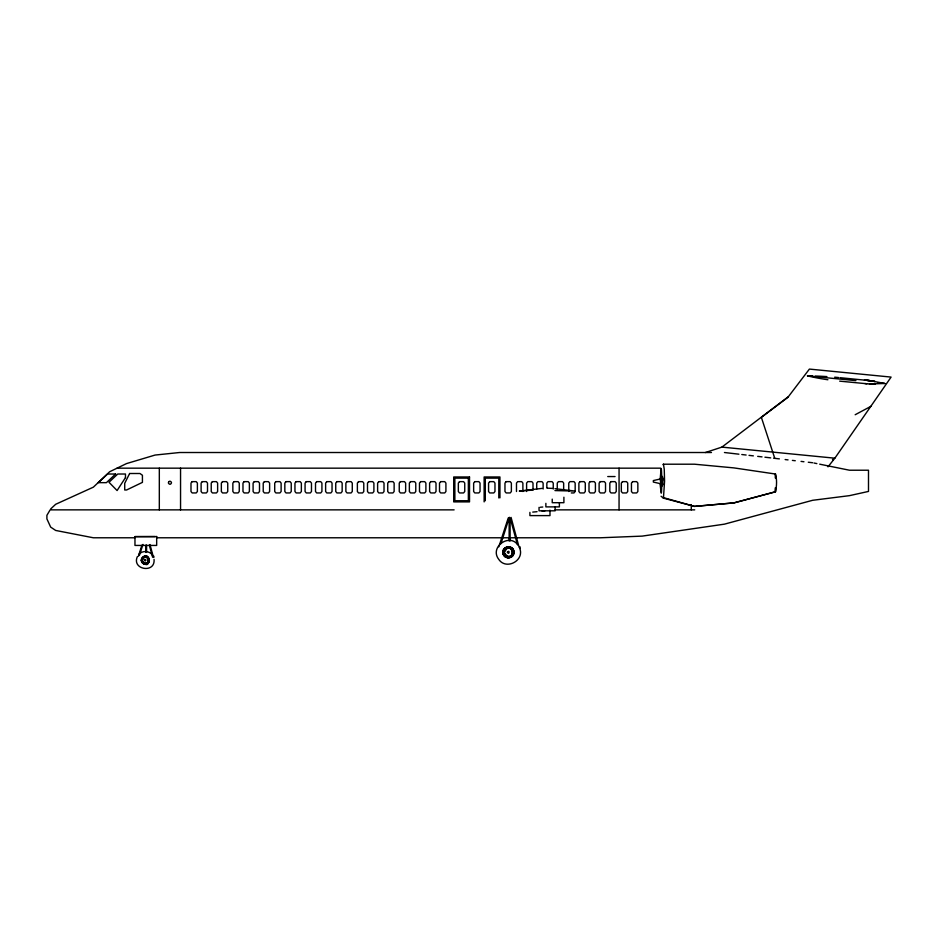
<?xml version="1.0" encoding="UTF-8"?>
<svg xmlns="http://www.w3.org/2000/svg" width="938" height="938" viewBox="0 0 938 938"><rect width="100%" height="100%" fill="white"/><g stroke="black" fill="none" stroke-linecap="round" stroke-linejoin="round"><path stroke-width="1.41" d="M660.821 482.777L660.821 491.43L660.422 482.964M660.422 481.593L660.821 480.233M660.352 480.127C661.958 440.942 662.404 518.175 660.364 484.301M141.321 560.607C149.646 544.192 152.624 575.111 141.321 560.607L142.259 560.514C150.912 571.617 148.638 547.956 142.259 560.514M154.055 559.376C155.45 573.763 131.379 569.741 137.382 556.586M502.92 552.834C501.971 545.787 513.52 544.673 513.942 551.779C514.892 558.825 503.343 559.939 502.92 552.834L504.222 552.716C516.064 567.924 512.945 535.516 504.222 552.716M144.675 564.195L144.827 563.269A3.095 3.095 0 0 1 142.799 558.462A3.095 3.095 0 0 1 148.005 558.649A3.095 3.095 0 0 1 145.636 563.292L145.73 564.242M145.847 557.16L146.011 556.234M507.517 557.758L507.739 556.48M509.135 548.132L509.346 546.854M141.919 545.177L138.367 556.281M139.375 555.46L142.986 544.415M498.805 546.842L508.244 517.964M500.986 543.571L509.369 517.284M143.666 563.89L144.065 563.023M146.621 557.395L147.02 556.539M506.133 557.336L506.672 556.164M510.19 548.449L510.729 547.276M663.166 464.779L663.447 464.204L664.245 469.176L664.573 481.171L663.447 498.125L661.067 496.261M828.008 466.831L834.855 458.19L891.1 377.088L809.4 369.08L787.861 397.372L761.363 417.351L774.624 457.896M142.775 563.328A4.045 4.045 0 0 0 149.33 560.877A4.045 4.045 0 0 0 143.924 556.433A4.045 4.045 0 0 0 142.775 563.328L143.373 562.601M147.313 557.829L147.911 557.09M504.914 556.574L505.734 555.577A4.233 4.233 0 0 0 512.605 553.01L513.895 553.221A5.534 5.534 0 0 1 504.914 556.574A5.534 5.534 0 0 1 506.497 547.124A5.534 5.534 0 0 1 513.895 553.221M511.128 549.035L511.949 548.038M775.187 474.335C777.203 478.192 776.746 486.658 775.433 491.77L733.879 502.897L694.554 506.391L663.33 498.125M138.59 554.651C142.037 550.313 149.33 550.559 152.46 555.132M50.675 508.935L55.682 504.281L93.366 487.162L109.652 471.755L126.466 463.607L155.075 455.059L179.615 452.515L711.473 452.515M519.195 547.581L511.069 517.413M705.399 452.526L721.897 447.109L788.377 396.692M142.048 562.566L142.822 562.014M147.864 558.415L148.626 557.864M503.929 555.519L504.984 554.768M511.878 549.844L512.934 549.093M662.814 478.333L662.814 479.13M660.821 478.626L660.821 478.169M855.175 414.737L871.074 406.236M662.814 481.862L662.814 480.233M662.427 485.919L662.814 482.777M660.821 481.862L660.821 471.38L660.422 480.42M662.427 476.41L662.814 480.068M141.556 561.628L142.447 561.299M148.239 559.13L149.13 558.802M503.249 554.241L504.468 553.795M512.394 550.817L513.614 550.371M662.99 478.38L653.352 480.573L653.352 482.073L662.99 484.266M542.082 511.116L544.966 510.8M840.026 377.686L869.772 380.64L884.815 383.466L869.444 384.005L839.686 381.145M542.047 488.393L519.324 491.066L531.752 490.199M148.415 559.916L149.365 559.822M512.652 551.896L513.942 551.779M540.288 507.247L542.785 507.012M532.737 512.089L537.052 511.691M554.933 490.586L575.088 491.066L554.944 488.675M156.669 536.466L156.669 545.435L134.966 545.435L134.966 536.618L155.075 536.583M663.33 464.204L694.507 464.204L733.926 467.898L775.574 474.042L775.574 478.134M117.074 468.168L660.774 468.168M607.742 476.551L615.058 476.551M571.289 492.942L573.997 492.942L575.17 491.512L575.17 483.07L573.997 481.64L569.941 481.64L568.768 483.07L568.768 491.512M454.121 509.862L50.136 509.862L46.9 515.337L46.9 518.902L50.675 527.109L55.682 530.451L93.366 537.779L134.966 537.779M555.062 509.862L694.718 509.862M134.966 536.618L156.669 536.583M156.669 537.779L600.414 537.779L642.19 536.114L724.453 524.154L812.625 500.294L849.453 495.651L868.494 491.43L868.494 470.219L849.453 470.219L819.706 464.181M875.353 384.123L869.444 384.005M547.206 488.159L552.365 488.393M864.426 380.113L868.94 380.558M827.891 379.749A231.944 231.944 0 0 1 807.477 375.88L855.948 380.64M877.816 382.786L884.815 383.466M721.897 447.109L834.855 458.19M724.453 452.515L738.91 454.191M741.794 454.52L746.132 455.024M749.028 455.364L753.355 455.868M757.693 456.372L762.031 456.876M764.927 457.205L770.708 457.873M773.592 458.213L779.372 458.881M785.153 459.561L788.049 459.89M792.387 460.394L795.272 460.734M801.052 461.402L803.948 461.742M808.286 462.246L812.625 462.739M864.918 383.56L866.759 383.806M502.979 551.392L504.257 551.603M141.357 559.552L142.295 559.705M148.392 560.725L149.33 560.877M814.043 463.032L816.869 463.607M503.401 550.008L504.574 550.547M512.289 554.065L513.473 554.604M141.661 558.544L142.529 558.931M148.157 561.499L149.025 561.885M504.163 548.789L505.16 549.609M511.702 555.003L512.699 555.824M142.224 557.641L142.951 558.251M147.723 562.179L148.462 562.788M832.498 459.362L833.296 460.148M518.186 545.353C509.721 532.491 489.273 547.077 498.688 559.259C506.016 570.585 524.94 560.525 519.652 548.109M775.187 491.477L775.433 487.678M505.219 547.804L505.969 548.859M510.893 555.753L511.644 556.809M142.998 556.926L143.549 557.7M147.137 562.73L147.688 563.504M663.166 497.55L694.554 506.391L733.926 502.897L775.574 491.77L775.574 487.678M506.497 547.124L506.954 548.343A4.233 4.233 0 0 0 505.734 555.577M509.92 556.269L510.366 557.489M143.924 556.433L144.264 557.313M146.422 563.105L146.762 563.996M510.565 519.523L517.295 544.146M149.951 544.544L153.269 556.703M149.306 545.084L152.636 557.242M507.904 546.795L508.021 548.097M508.842 556.515L508.959 557.817M144.956 556.187L145.05 557.137M520.086 546.854L520.086 548.484M153.855 556.234L153.855 557.418M775.433 474.042L775.433 478.134M691.283 504.585L691.283 509.862M619.057 468.168L619.057 509.862M563.902 497.222L563.902 502.698L552.236 502.698L552.236 499.133M563.656 490.281L563.656 483.07L562.495 481.64L558.427 481.64L557.254 483.07L557.254 489.038M559.388 502.78L559.388 506.883L545.869 506.883L545.869 503.343M555.155 506.696L555.155 510.811L539.045 510.811L539.045 507.364M553.244 489.038L553.244 483.07L552.072 481.64L548.015 481.64L546.842 483.07L546.842 487.807M549.985 510.131L549.985 515.607L529.911 515.607L529.911 512.383M543.125 489.038L543.125 483.07L541.953 481.64L537.896 481.64L536.724 483.07L536.724 489.038M533.007 490.281L533.007 483.07L531.834 481.64L527.777 481.64L526.605 483.07L526.605 491.512M522.888 491.512L522.888 483.07L521.716 481.64L517.659 481.64L516.486 483.07L516.486 491.512M510.108 518.046L510.108 540.991M509.146 518.046L509.146 540.991M499.942 497.844L499.942 476.973L484.137 476.973L484.137 501.889M498.793 497.937L498.793 478.134L485.298 478.134L485.298 500.74M180.553 468.168L180.553 509.862M159.319 468.168L159.319 509.862M146.574 545.142L146.574 552.423M145.859 545.142L145.859 552.423M506.954 548.343A4.233 4.233 0 0 1 512.605 553.01M807.477 375.892A349.522 349.522 0 0 1 812.66 375.974M815.251 376.044A349.522 349.522 0 0 1 826.917 376.595M834.691 377.182A349.522 349.522 0 0 1 838.572 377.545M660.821 478.861L660.821 478.779M144.558 560.08C145.812 562.999 146.691 557.735 144.558 560.08M507.364 552.13C509.076 556.117 510.284 548.918 507.364 552.13M168.641 482.003L168.488 482.367A1.759 1.618 -10.7 0 0 168.641 483.504L169.543 484.196A1.395 1.29 -10.7 0 0 170.693 484.055L171.384 483.14A1.759 1.618 -10.7 0 0 171.232 482.003L170.329 481.3A1.395 1.29 -10.7 0 0 169.18 481.452L168.641 482.003M129.62 473.502L124.719 483.328L124.719 489.988L126.583 489.988L142.424 482.378L142.424 475.249L139.973 473.502L129.62 473.502M125.469 477.606L117.098 490.551L108.996 482.273L117.754 474.018L125.469 474.018L125.469 477.606M192.161 481.64L190.989 483.07L190.989 491.512L192.161 492.942L196.218 492.942L197.39 491.512L197.39 483.07L196.218 481.64L192.161 481.64M202.28 481.64L201.107 483.07L201.107 491.512L202.28 492.942L206.337 492.942L207.509 491.512L207.509 483.07L206.337 481.64L202.28 481.64M212.398 481.64L211.226 483.07L211.226 491.512L212.398 492.942L216.455 492.942L217.628 491.512L217.628 483.07L216.455 481.64L212.398 481.64M222.517 481.64L221.345 483.07L221.345 491.512L222.517 492.942L226.574 492.942L227.746 491.512L227.746 483.07L226.574 481.64L222.517 481.64M234.019 481.64L232.859 483.07L232.859 491.512L234.019 492.942L238.088 492.942L239.26 491.512L239.26 483.07L238.088 481.64L234.019 481.64M244.138 481.64L242.977 483.07L242.977 491.512L244.138 492.942L248.207 492.942L249.379 491.512L249.379 483.07L248.207 481.64L244.138 481.64M254.268 481.64L253.096 483.07L253.096 491.512L254.268 492.942L258.325 492.942L259.498 491.512L259.498 483.07L258.325 481.64L254.268 481.64M264.387 481.64L263.215 483.07L263.215 491.512L264.387 492.942L268.444 492.942L269.616 491.512L269.616 483.07L268.444 481.64L264.387 481.64M275.889 481.64L274.717 483.07L274.717 491.512L275.889 492.942L279.946 492.942L281.119 491.512L281.119 483.07L279.946 481.64L275.889 481.64M286.008 481.64L284.835 483.07L284.835 491.512L286.008 492.942L290.065 492.942L291.237 491.512L291.237 483.07L290.065 481.64L286.008 481.64M296.127 481.64L294.954 483.07L294.954 491.512L296.127 492.942L300.183 492.942L301.356 491.512L301.356 483.07L300.183 481.64L296.127 481.64M306.245 481.64L305.073 483.07L305.073 491.512L306.245 492.942L310.302 492.942L311.475 491.512L311.475 483.07L310.302 481.64L306.245 481.64M316.681 481.64L315.508 483.07L315.508 491.512L316.681 492.942L320.749 492.942L321.922 491.512L321.922 483.07L320.749 481.64L316.681 481.64M326.799 481.64L325.627 483.07L325.627 491.512L326.799 492.942L330.868 492.942L332.04 491.512L332.04 483.07L330.868 481.64L326.799 481.64M336.918 481.64L335.745 483.07L335.745 491.512L336.918 492.942L340.986 492.942L342.159 491.512L342.159 483.07L340.986 481.64L336.918 481.64M347.037 481.64L345.864 483.07L345.864 491.512L347.037 492.942L351.105 492.942L352.278 491.512L352.278 483.07L351.105 481.64L347.037 481.64M358.551 481.64L357.378 483.07L357.378 491.512L358.551 492.942L362.607 492.942L363.78 491.512L363.78 483.07L362.607 481.64L358.551 481.64M368.669 481.64L367.497 483.07L367.497 491.512L368.669 492.942L372.726 492.942L373.899 491.512L373.899 483.07L372.726 481.64L368.669 481.64M378.788 481.64L377.615 483.07L377.615 491.512L378.788 492.942L382.845 492.942L384.017 491.512L384.017 483.07L382.845 481.64L378.788 481.64M388.907 481.64L387.734 483.07L387.734 491.512L388.907 492.942L392.963 492.942L394.136 491.512L394.136 483.07L392.963 481.64L388.907 481.64M400.409 481.64L399.248 483.07L399.248 491.512L400.409 492.942L404.477 492.942L405.65 491.512L405.65 483.07L404.477 481.64L400.409 481.64M410.527 481.64L409.367 483.07L409.367 491.512L410.527 492.942L414.596 492.942L415.769 491.512L415.769 483.07L414.596 481.64L410.527 481.64M420.646 481.64L419.485 483.07L419.485 491.512L420.646 492.942L424.715 492.942L425.887 491.512L425.887 483.07L424.715 481.64L420.646 481.64M430.765 481.64L429.604 483.07L429.604 491.512L430.765 492.942L434.833 492.942L436.006 491.512L436.006 483.07L434.833 481.64L430.765 481.64M440.684 481.64L439.512 483.07L439.512 491.512L440.684 492.942L444.741 492.942L445.913 491.512L445.913 483.07L444.741 481.64L440.684 481.64M459.514 481.64L458.342 483.07L458.342 491.512L459.514 492.942L463.571 492.942L464.744 491.512L464.744 483.07L463.571 481.64L459.514 481.64M474.816 481.64L473.643 483.07L473.643 491.512L474.816 492.942L478.872 492.942L480.045 491.512L480.045 483.07L478.872 481.64L474.816 481.64M489.742 481.64L488.569 483.07L488.569 491.512L489.742 492.942L493.798 492.942L494.971 491.512L494.971 483.07L493.798 481.64L489.742 481.64M506.145 481.64L504.972 483.07L504.972 491.512L506.145 492.942L510.202 492.942L511.374 491.512L511.374 483.07L510.202 481.64L506.145 481.64M580.059 481.64L578.887 483.07L578.887 491.512L580.059 492.942L584.116 492.942L585.289 491.512L585.289 483.07L584.116 481.64L580.059 481.64M590.178 481.64L589.005 483.07L589.005 491.512L590.178 492.942L594.235 492.942L595.407 491.512L595.407 483.07L594.235 481.64L590.178 481.64M600.297 481.64L599.124 483.07L599.124 491.512L600.297 492.942L604.353 492.942L605.526 491.512L605.526 483.07L604.353 481.64L600.297 481.64M610.99 481.64L609.829 483.07L609.829 491.512L610.99 492.942L615.058 492.942L616.231 491.512L616.231 483.07L615.058 481.64L610.99 481.64M622.504 481.64L621.331 483.07L621.331 491.512L622.504 492.942L626.561 492.942L627.733 491.512L627.733 483.07L626.561 481.64L622.504 481.64M632.622 481.64L631.45 483.07L631.45 491.512L632.622 492.942L636.679 492.942L637.852 491.512L637.852 483.07L636.679 481.64L632.622 481.64M115.585 474.018L106.416 482.66L98.338 482.66L107.553 474.018L115.585 474.018M469.516 476.973L453.711 476.973L453.711 501.889L469.516 501.889L469.516 476.973M468.355 478.134L454.86 478.134L454.86 500.74L468.355 500.74L468.355 478.134M869.772 380.64L866.266 380.265L869.772 380.64M872.422 381.016L869.385 380.605L875.072 381.473L872.492 381.027"/></g></svg>
